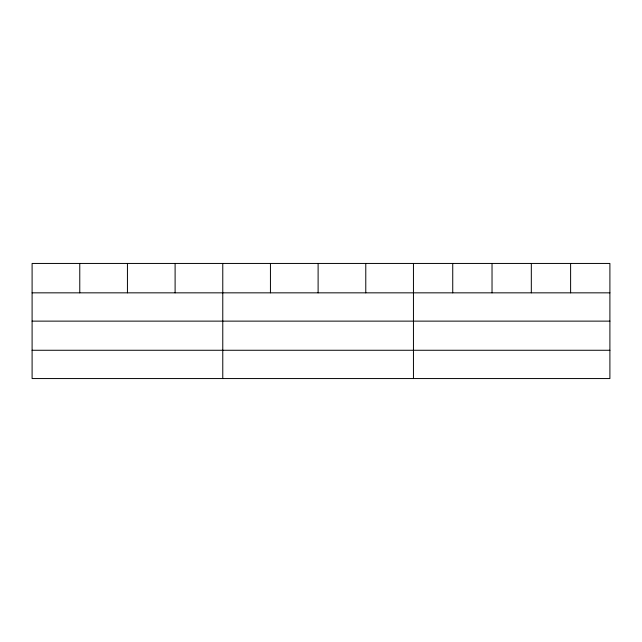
<?xml version="1.0" encoding="UTF-8"?>
<svg xmlns="http://www.w3.org/2000/svg" width="642" height="642" viewBox="0 0 642 642"><rect width="100%" height="100%" fill="white"/><g stroke="black" fill="none" stroke-linecap="round" stroke-linejoin="round"><path stroke-width="0.96" d="M609.9 321.128L609.9 263.445L32.1 263.445L32.1 378.555L609.9 378.555L609.9 321.128L32.1 321.128M32.1 292.84L609.9 292.84M32.1 350.267L609.9 350.267M570.61 263.445L570.61 292.84M531.319 263.445L531.319 292.84M492.029 263.445L492.029 292.84M452.738 263.445L452.738 292.84M413.448 263.445L413.448 378.555M365.779 263.445L365.779 292.84M318.111 263.445L318.111 292.84M270.442 263.445L270.442 292.84M222.774 263.445L222.774 378.555M175.105 263.445L175.105 292.84M127.437 263.445L127.437 292.84M79.769 263.445L79.769 292.84"/></g></svg>
